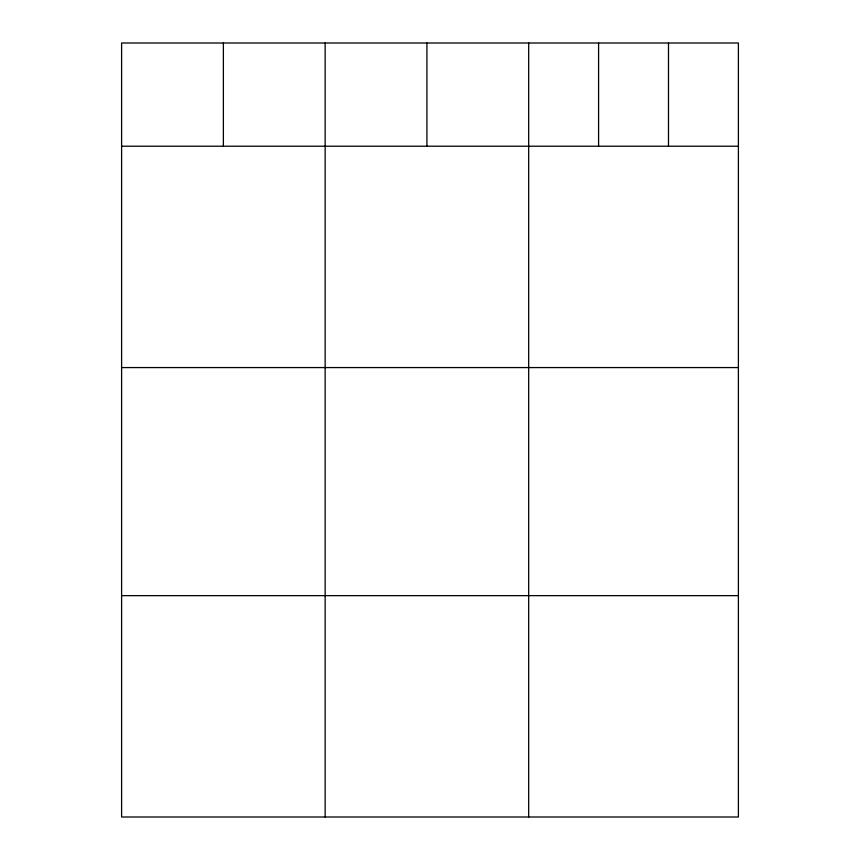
<?xml version="1.0" encoding="UTF-8"?>
<svg xmlns="http://www.w3.org/2000/svg" width="860" height="860" viewBox="0 0 860 860"><rect width="100%" height="100%" fill="white"/><g stroke="black" fill="none" stroke-linecap="round" stroke-linejoin="round"><path stroke-width="1.29" d="M738.396 146.211L738.396 817L121.604 817L121.604 43L738.396 43L738.396 146.211L121.604 146.211M121.604 367.575L738.396 367.575M121.604 595.636L738.396 595.636M668.489 43L668.489 146.211M598.592 43L598.592 146.211M528.685 43L528.685 817M426.915 43L426.915 146.211M325.144 43L325.144 817M223.374 43L223.374 146.211"/></g></svg>
